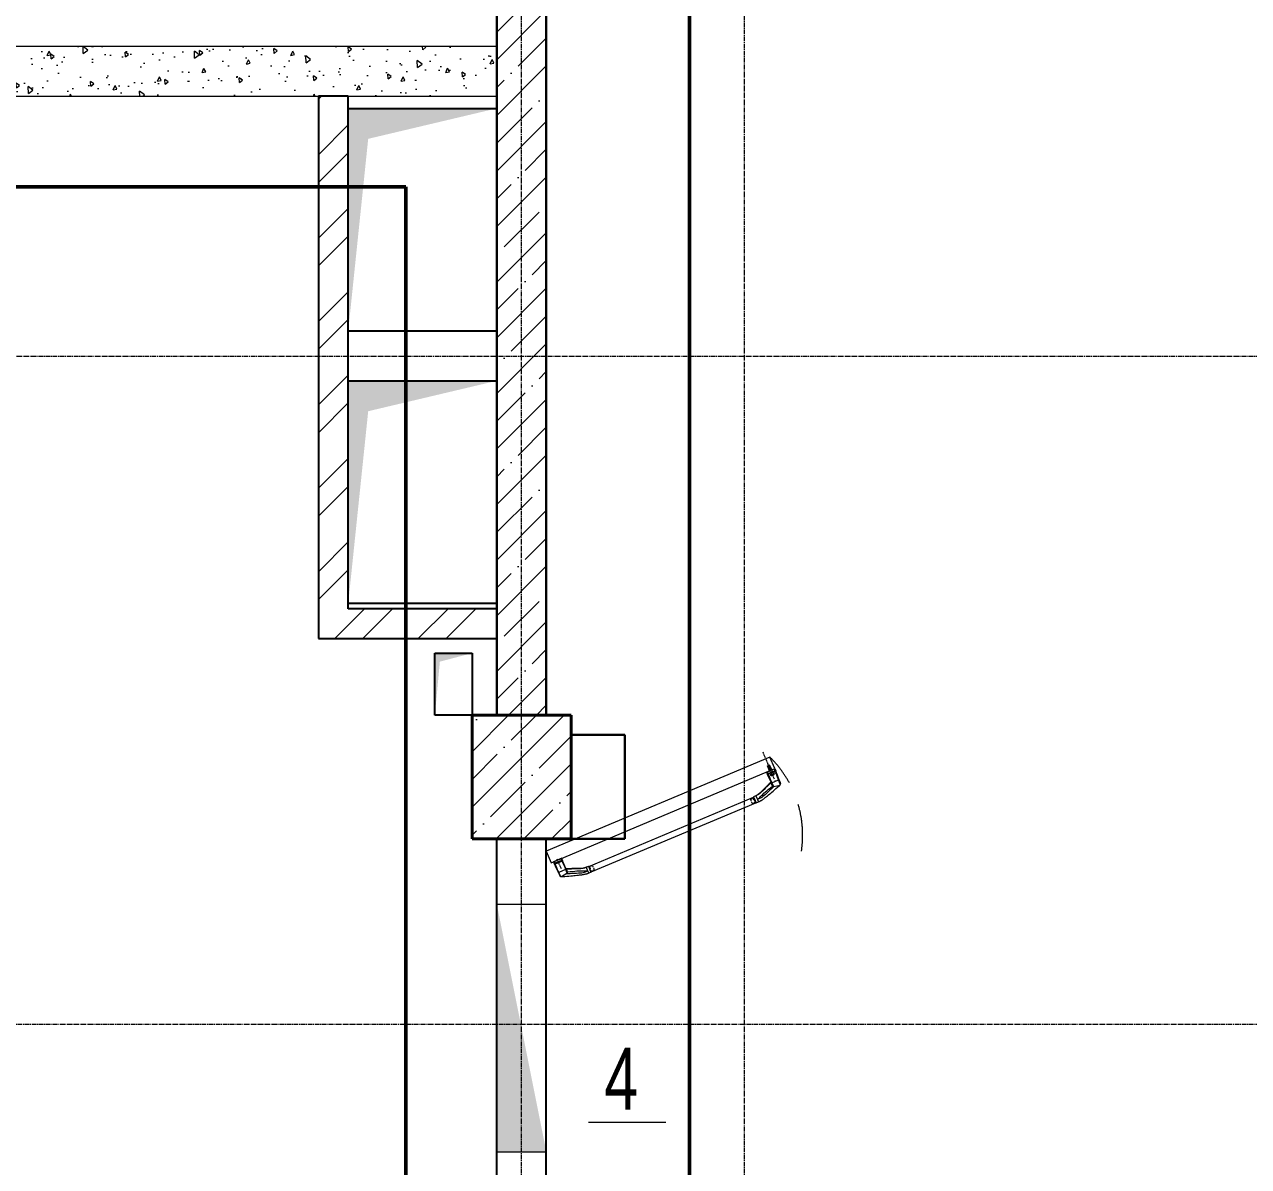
# Model space of a CAD drawing. Header units: millimetres. Extents: x -7155 to 483283, y -227682 to 148426.
# Drawn here: x 25593 to 30536, y 81627 to 86239 of the extents above; entities that cross this region are included whole.
import ezdxf
from ezdxf.enums import TextEntityAlignment as Align

# ---------------------------------------------------------------- set-up
doc = ezdxf.new("R2010")
doc.units = ezdxf.units.MM
for name, pattern in [('CENTER2', [28.575, 19.05, -3.175, 3.175, -3.175]), ('CENTERLINE', [30, 12, -1.5, 3, -1.5, 12]), ('DASHED', [19.05, 12.7, -6.35]), ('HIDDEN', [9.525, 6.35, -3.175]), ('HIDDEN2', [4.7625, 3.175, -1.5875])]:
    doc.linetypes.add(name, pattern=pattern)
for name, color, linetype, lineweight in [('АР_Двери_внутренние_антипаника', 7, 'Continuous', 0), ('АР_Колонны', 70, 'Continuous', 30), ('АР_Отв. марка', 4, 'Continuous', 9), ('АР_Стены ЖБ', 7, 'Continuous', 30), ('АР_Стены кирпич', 32, 'Continuous', 25), ('АР_Стены ПЕНОблок', 52, 'Continuous', 20), ('АР_Штриховка', 8, 'Continuous', 0), ('ОВ_Отверстия', 1, 'Continuous', 5)]:
    doc.layers.add(name, color=color, linetype=linetype, lineweight=lineweight)
for name, color, linetype, lineweight, true_color in [('АР_Оси_РД_100', 7, 'Continuous', 0, 0x525252), ('МАГНИТЫ', 7, 'Continuous', 0, 0xd100d1), ('РД_Витраж_вн', 7, 'Continuous', 25, 0x148aff), ('РД_Оси_100', 7, 'Continuous', 0, 0x525252)]:
    doc.layers.add(name, color=color, linetype=linetype, lineweight=lineweight, true_color=true_color)
doc.styles.add('Arial0', font='arial.ttf')

# ---------------------------------------------------------------- blocks, each defined once
blk = doc.blocks.new('СОШ_2200_АР_ОСИ_М100_28.05.24')
at = {"layer": 'АР_Оси_РД_100', "linetype": 'CENTER2'}
for p, q in [((27600, -6155), (27600, 139938.679)), ((-5954.958, 84900), (119910, 84900)), ((119910, 82200), (-5954.958, 82200))]:
    blk.add_line(p, q, dxfattribs=at)
blk.add_lwpolyline([(28500, -6155), (28500, 139938.679)], dxfattribs=at)
blk = doc.blocks.new('MOK-МаркаПроема инж.')
blk.add_line((-1.328, -1.754), (1.802, -1.754))
at = {"color": 0, "style": 'Arial0', "width": 0.7}
blk.add_attdef('АР-ПРОЕМ:Коробка', text='', height=2.5, dxfattribs=at).set_placement((0, 0), align=Align.MIDDLE)

msp = doc.modelspace()

# ---------------------------------------------------------------- hatches: boundary and pattern name
at = {"layer": 'АР_Штриховка', "linetype": 'Continuous', "lineweight": 5, "true_color": 0x000000}
h = msp.add_hatch(dxfattribs=at)
h.set_pattern_fill('ANSI35', color=18, scale=25, angle=-360, style=0)
h.paths.add_polyline_path([(27700, 87000), (27500, 87000), (27500, 83450), (27700, 83450)], flags=0)
at = {"layer": 'АР_Штриховка', "linetype": 'Continuous', "lineweight": 0, "true_color": 0x000000}
h = msp.add_hatch(dxfattribs=at)
h.set_pattern_fill('AR-CONC', color=18, angle=45, style=0)
h.paths.add_polyline_path([(24400, 86150), (24400, 85950), (26900, 85950), (26900, 86150)], flags=0)
h.paths.add_polyline_path([(26900, 86150), (26900, 85950), (27500, 85950), (27500, 86150)], flags=0)
h = msp.add_hatch(dxfattribs=at)
h.set_pattern_fill('ANSI32', color=18, scale=25, angle=-1.3e-14, style=0)
h.paths.add_polyline_path([(26780, 83758.8), (26900, 83878.8), (26900, 85950), (26780, 85950)], flags=0)
h = msp.add_hatch(dxfattribs=at)
h.set_pattern_fill('ANSI32', color=18, scale=25, angle=360, style=0)
h.paths.add_polyline_path([(27500, 83758.8), (27500, 83878.8), (26900, 83878.8), (26780, 83758.8)], flags=0)
at = {"layer": 'АР_Штриховка', "linetype": 'Continuous', "lineweight": 5, "true_color": 0x000000}
h = msp.add_hatch(dxfattribs=at)
h.set_pattern_fill('ANSI35', color=18, scale=25, style=0)
h.paths.add_polyline_path([(27800, 83450), (27800, 82950), (27400, 82950), (27400, 83450)], flags=0)
at = {"layer": 'ОВ_Отверстия', "linetype": 'Continuous', "lineweight": 5, "true_color": 0x000000}
for points in [[(27500, 82686.5), (27500, 81686.5), (27600, 82186.5)], [(27500, 81686.5), (27700, 81686.5), (27600, 82186.5)]]:
    msp.add_hatch(color=18, dxfattribs=at).paths.add_polyline_path(points, flags=0)

# ---------------------------------------------------------------- linework, layer by layer
at = {"color": 18, "linetype": 'Continuous', "true_color": 0x000000}
for p, q in [((26900, 85000), (26900, 85900)), ((26900, 85900), (27500, 85900)), ((27500, 85900), (27500, 85000)), ((27500, 85000), (26900, 85000)), ((26900, 83900), (26900, 84800)), ((26900, 84800), (27500, 84800)), ((27500, 84800), (27500, 83900)), ((27500, 83900), (26900, 83900)), ((27250, 83450), (27250, 83700)), ((27250, 83700), (27400, 83700)), ((27400, 83700), (27400, 83450)), ((27400, 83450), (27250, 83450))]:
    msp.add_line(p, q, dxfattribs=at)
at = {"color": 1, "lineweight": 50}
for points in [[(29275, 90117.6), (28278, 90117.6), (28278, 71611), (44686.9, 71611), (44686.9, 90117.6)], [(27133, 85583), (16340, 85583), (16340, 86379), (27133, 86379)], [(27133, 85583), (27133, 78414)]]:
    msp.add_lwpolyline(points, dxfattribs=at)
at = {"color": 18, "linetype": 'Continuous', "true_color": 0x000000}
for points in [[(26900, 85000), (26900, 85900), (26980.8, 85777.1), (27500, 85900)], [(26900, 83900), (26900, 84800), (26980.8, 84677.1), (27500, 84800)], [(27250, 83450), (27250, 83700), (27270.2, 83665.9), (27400, 83700)]]:
    msp.add_solid(points, dxfattribs=at)
at = {"layer": 'АР_Двери_внутренние_антипаника', "color": 18, "linetype": 'CENTERLINE', "true_color": 0x000000}
for p, q in [((28604.4, 83230.5), (28575.1, 83300.3)), ((28621.2, 83190.7), (28604.4, 83230.5)), ((27760.7, 82828.8), (27743.9, 82868.5))]:
    msp.add_line(p, q, dxfattribs=at)
at = {"layer": 'АР_Двери_внутренние_антипаника', "color": 18, "true_color": 0x000000}
for p, q in [((28603.3, 83280), (27700, 82900)), ((28622.7, 83233.9), (28603.3, 83280)), ((27719.4, 82853.9), (28622.7, 83233.9)), ((27700, 82900), (27719.4, 82853.9))]:
    msp.add_line(p, q, dxfattribs=at)
at = {"layer": 'АР_Двери_внутренние_антипаника', "color": 18, "linetype": 'Continuous', "true_color": 0x000000}
for p, q in [((28601.8, 83225.1), (28593.2, 83245.6)), ((28602.5, 83225.4), (28596, 83246.8)), ((28598.6, 83247.9), (28609.4, 83228.3)), ((28610.1, 83228.6), (28601.5, 83249.1)), ((28589.1, 83219.8), (28622.8, 83233.9)), ((28592.9, 83211.1), (28589.1, 83219.8)), ((28592.8, 83221.3), (28596.3, 83213.3)), ((28592.9, 83211.1), (28593.1, 83211.5)), ((28593.7, 83209.2), (28592.9, 83211.1)), ((28592.9, 83211.1), (28593.4, 83210.4)), ((28593.1, 83211.5), (28593.7, 83212)), ((28593.4, 83210.4), (28593.9, 83210.1)), ((28593.7, 83212), (28594.3, 83212.3)), ((28594.6, 83207.2), (28593.7, 83209.2)), ((28593.9, 83210.1), (28594.4, 83209.9)), ((28594.3, 83212.3), (28594.9, 83212.6)), ((28594.4, 83209.9), (28594.9, 83209.7)), ((28607.8, 83178.9), (28594.6, 83207.2)), ((28594.9, 83212.6), (28595.6, 83213)), ((28594.9, 83209.7), (28595.5, 83209.7)), ((28595.5, 83209.7), (28596.5, 83210)), ((28595.6, 83213), (28596.3, 83213.3)), ((28596.3, 83213.3), (28622.4, 83224.3)), ((28596.3, 83213.3), (28597.3, 83211)), ((28596.7, 83210.5), (28596.5, 83210.2)), ((28596.5, 83210.2), (28596.5, 83210)), ((28596.5, 83210), (28598, 83206.6)), ((28596.8, 83210.6), (28596.7, 83210.5)), ((28596.9, 83210.8), (28596.8, 83210.6)), ((28597.1, 83210.9), (28596.9, 83210.8)), ((28597.3, 83211), (28597.1, 83210.9)), ((28623.4, 83221.9), (28597.3, 83211)), ((28598, 83206.6), (28599.7, 83202.7)), ((28599.7, 83202.7), (28601.1, 83199.1)), ((28601.1, 83199.1), (28603, 83194.8)), ((28603, 83194.8), (28604.5, 83191.1)), ((28605.7, 83209.4), (28603.4, 83209.4)), ((28603.4, 83209.4), (28603.4, 83209.1)), ((28605.8, 83209.2), (28603.4, 83209.1)), ((28603.4, 83209.1), (28606.1, 83206.9)), ((28604.5, 83191.1), (28605.8, 83188.1)), ((28608.2, 83209.8), (28605.7, 83209.4)), ((28608.3, 83209.6), (28605.8, 83209.2)), ((28605.8, 83208.4), (28607.7, 83208.7)), ((28607.1, 83207.3), (28605.8, 83208.4)), ((28605.8, 83188.1), (28606.9, 83185.5)), ((28607, 83207.5), (28606, 83208.4)), ((28606.1, 83206.9), (28607.1, 83207.3)), ((28607.6, 83207.4), (28606.2, 83206.8)), ((28606.2, 83206.8), (28606.3, 83206.6)), ((28607.7, 83207.2), (28606.3, 83206.6)), ((28606.3, 83206.6), (28606.9, 83205)), ((28606.9, 83205), (28608.4, 83205.6)), ((28607, 83207.5), (28607.1, 83207.3)), ((28607.7, 83206.8), (28607.1, 83206.5)), ((28607.1, 83206.5), (28607.5, 83205.6)), ((28607.4, 83205.8), (28608, 83206.1)), ((28607.5, 83205.6), (28608.1, 83205.9)), ((28607.6, 83207.4), (28607.7, 83207.2)), ((28607.7, 83207.4), (28607.6, 83207.4)), ((28607.7, 83208.7), (28609.6, 83209.1)), ((28607.9, 83207.5), (28607.7, 83207.4)), ((28607.8, 83207.2), (28607.7, 83207.2)), ((28607.8, 83206.8), (28607.7, 83206.8)), ((28608, 83207.3), (28607.8, 83207.2)), ((28607.9, 83206.8), (28607.8, 83206.8)), ((28608.1, 83207.5), (28607.9, 83207.5)), ((28608, 83206.9), (28607.9, 83206.9)), ((28607.9, 83206.9), (28607.9, 83206.8)), ((28608.2, 83207.3), (28608, 83207.3)), ((28608.1, 83206.8), (28608, 83206.9)), ((28608, 83206.1), (28608.1, 83205.9)), ((28608, 83206.1), (28608.1, 83206.1)), ((28608.2, 83207.5), (28608.1, 83207.5)), ((28608.2, 83206.8), (28608.1, 83206.8)), ((28608.1, 83206.8), (28608.1, 83206.8)), ((28608.1, 83206.1), (28608.2, 83206.1)), ((28608.1, 83205.9), (28608.2, 83205.9)), ((28610.7, 83210.5), (28608.2, 83209.8)), ((28608.3, 83207.5), (28608.2, 83207.5)), ((28608.3, 83207.3), (28608.2, 83207.3)), ((28608.2, 83206.7), (28608.2, 83206.8)), ((28608.4, 83206.2), (28608.2, 83206.7)), ((28608.2, 83206.1), (28608.2, 83206.2)), ((28608.2, 83206.2), (28608.3, 83206.2)), ((28608.2, 83205.9), (28608.3, 83206)), ((28608.2, 83205.9), (28608.2, 83205.9)), ((28610.8, 83210.3), (28608.3, 83209.6)), ((28608.5, 83207.5), (28608.3, 83207.5)), ((28608.4, 83207.3), (28608.3, 83207.3)), ((28608.3, 83206.4), (28608.4, 83206.2)), ((28608.3, 83206.3), (28608.3, 83206.4)), ((28608.3, 83206.4), (28608.3, 83206.4)), ((28608.3, 83206.4), (28608.3, 83206.4)), ((28608.3, 83206.2), (28608.3, 83206.3)), ((28608.3, 83206.3), (28608.3, 83206.3)), ((28608.3, 83206), (28608.4, 83206.1)), ((28608.3, 83206), (28608.3, 83206)), ((28608.6, 83207.2), (28608.4, 83207.3)), ((28608.4, 83206.1), (28608.4, 83206.2)), ((28608.4, 83206.2), (28608.4, 83206.2)), ((28608.4, 83206.1), (28608.4, 83206.1)), ((28608.4, 83206.1), (28608.4, 83206.1)), ((28608.4, 83205.6), (28608.5, 83205.6)), ((28608.6, 83207.4), (28608.5, 83207.5)), ((28608.5, 83205.6), (28608.7, 83205.7)), ((28608.6, 83207.3), (28608.6, 83207.4)), ((28608.7, 83207.2), (28608.6, 83207.3)), ((28608.7, 83207.2), (28608.6, 83207.2)), ((28608.7, 83207.2), (28608.8, 83207)), ((28608.7, 83207.1), (28608.7, 83207.2)), ((28608.8, 83207), (28608.7, 83207.1)), ((28608.7, 83205.7), (28608.8, 83205.9)), ((28609, 83206.4), (28608.8, 83207)), ((28608.8, 83205.9), (28608.9, 83206)), ((28608.9, 83206), (28609, 83206.1)), ((28609.1, 83206.3), (28609, 83206.4)), ((28609, 83206.2), (28609.1, 83206.3)), ((28609, 83206.1), (28609, 83206.2)), ((28609.2, 83207.7), (28609.1, 83207.6)), ((28609.1, 83207.6), (28609.2, 83207.4)), ((28609.3, 83207.9), (28609.2, 83207.8)), ((28609.2, 83207.8), (28609.2, 83207.7)), ((28609.3, 83207.6), (28609.2, 83207.5)), ((28609.2, 83207.5), (28609.2, 83207.3)), ((28609.2, 83207.4), (28609.3, 83207.2)), ((28609.2, 83207.3), (28609.3, 83207.2)), ((28609.4, 83208), (28609.3, 83207.9)), ((28609.4, 83207.7), (28609.3, 83207.6)), ((28609.3, 83207.2), (28609.5, 83206.6)), ((28609.5, 83208.1), (28609.4, 83208)), ((28609.5, 83207.8), (28609.4, 83207.7)), ((28609.7, 83208.2), (28609.5, 83208.1)), ((28609.6, 83207.9), (28609.5, 83207.8)), ((28609.5, 83206.6), (28609.6, 83206.6)), ((28609.6, 83209.1), (28611.6, 83209.8)), ((28609.8, 83208), (28609.6, 83207.9)), ((28609.6, 83206.6), (28609.6, 83206.5)), ((28609.6, 83206.5), (28609.7, 83206.4)), ((28609.8, 83208.3), (28609.7, 83208.2)), ((28609.7, 83206.4), (28609.8, 83206.4)), ((28610.4, 83208.6), (28609.8, 83208.3)), ((28609.8, 83208.3), (28609.9, 83208.1)), ((28609.9, 83208.1), (28609.8, 83208)), ((28609.8, 83206.4), (28610, 83206.4)), ((28610.5, 83208.3), (28609.9, 83208.1)), ((28610.1, 83207.8), (28610, 83207.7)), ((28610, 83207.7), (28610, 83207.7)), ((28610, 83207.7), (28610, 83207.6)), ((28610, 83207.6), (28610, 83207.6)), ((28610, 83207.6), (28610, 83207.5)), ((28610, 83207.5), (28610.2, 83207)), ((28610, 83207.5), (28610, 83207.5)), ((28610, 83206.4), (28610.1, 83206.4)), ((28610.2, 83207.8), (28610.1, 83207.8)), ((28610.1, 83207.8), (28610.1, 83207.8)), ((28610.1, 83207.2), (28610.1, 83207.1)), ((28610.1, 83207.1), (28610.2, 83207.1)), ((28610.1, 83206.4), (28610.3, 83206.4)), ((28610.2, 83207.9), (28610.2, 83207.8)), ((28610.4, 83207.9), (28610.2, 83207.9)), ((28610.2, 83207.1), (28610.2, 83207.1)), ((28610.2, 83207.1), (28610.3, 83207.1)), ((28610.2, 83207), (28610.2, 83206.9)), ((28610.2, 83206.9), (28610.3, 83206.9)), ((28610.3, 83207.1), (28610.3, 83207.1)), ((28610.3, 83207.1), (28610.4, 83207.1)), ((28610.3, 83206.9), (28610.3, 83206.9)), ((28610.3, 83206.9), (28610.4, 83206.9)), ((28610.3, 83206.4), (28610.4, 83206.5)), ((28610.4, 83208.6), (28610.5, 83208.3)), ((28610.5, 83208.6), (28610.4, 83208.6)), ((28610.5, 83208), (28610.4, 83207.9)), ((28610.4, 83207.1), (28610.5, 83207.1)), ((28610.4, 83206.9), (28610.4, 83206.9)), ((28610.4, 83206.9), (28610.5, 83206.9)), ((28610.4, 83206.5), (28610.6, 83206.5)), ((28610.7, 83208.7), (28610.5, 83208.6)), ((28610.6, 83208.4), (28610.5, 83208.3)), ((28610.6, 83208), (28610.5, 83208)), ((28610.5, 83207.1), (28610.6, 83207.1)), ((28610.5, 83206.9), (28610.6, 83206.9)), ((28610.8, 83208.4), (28610.6, 83208.4)), ((28610.7, 83208), (28610.6, 83208)), ((28610.6, 83208), (28610.6, 83208)), ((28610.6, 83207.1), (28610.7, 83207.2)), ((28610.6, 83207.1), (28610.6, 83206.9)), ((28610.6, 83206.9), (28610.8, 83207)), ((28610.6, 83206.9), (28610.6, 83206.9)), ((28610.6, 83206.5), (28611.1, 83206.7)), ((28611.8, 83213), (28610.7, 83210.5)), ((28610.7, 83210.5), (28610.8, 83210.3)), ((28610.8, 83208.7), (28610.7, 83208.7)), ((28610.8, 83208), (28610.7, 83208)), ((28610.7, 83207.2), (28610.8, 83207)), ((28610.7, 83207.2), (28610.8, 83207.2)), ((28611.9, 83212.8), (28610.8, 83210.3)), ((28611, 83208.7), (28610.8, 83208.7)), ((28610.9, 83208.5), (28610.8, 83208.4)), ((28610.8, 83207.9), (28610.8, 83208)), ((28610.9, 83207.9), (28610.8, 83207.9)), ((28610.8, 83207.2), (28610.9, 83207.3)), ((28610.8, 83207), (28610.9, 83207)), ((28611.1, 83208.5), (28610.9, 83208.5)), ((28610.9, 83207.9), (28610.9, 83207.9)), ((28611.1, 83207.4), (28610.9, 83207.9)), ((28610.9, 83207.3), (28610.9, 83207.4)), ((28610.9, 83207.4), (28611, 83207.4)), ((28610.9, 83207.3), (28610.9, 83207.3)), ((28610.9, 83207), (28610.9, 83207.1)), ((28610.9, 83207.1), (28611, 83207.1)), ((28610.9, 83176.9), (28638.2, 83188.4)), ((28611.1, 83208.7), (28611, 83208.7)), ((28611, 83207.6), (28611.1, 83207.4)), ((28611, 83207.5), (28611, 83207.6)), ((28611, 83207.4), (28611, 83207.5)), ((28611, 83207.5), (28611, 83207.5)), ((28611, 83207.4), (28611, 83207.4)), ((28611, 83207.1), (28611.1, 83207.2)), ((28611, 83207.1), (28611, 83207.1)), ((28611, 83176.9), (28638.1, 83188.3)), ((28611.3, 83208.6), (28611.1, 83208.7)), ((28611.2, 83208.4), (28611.1, 83208.5)), ((28611.1, 83207.3), (28611.1, 83207.4)), ((28611.1, 83207.2), (28611.1, 83207.3)), ((28611.1, 83207.3), (28611.1, 83207.3)), ((28611.1, 83207.2), (28611.1, 83207.2)), ((28611.1, 83206.7), (28611.3, 83206.8)), ((28611.3, 83208.4), (28611.2, 83208.4)), ((28611.4, 83208.6), (28611.3, 83208.6)), ((28611.4, 83208.4), (28611.3, 83208.4)), ((28611.3, 83206.8), (28611.5, 83206.9)), ((28611.4, 83208.5), (28611.4, 83208.6)), ((28611.5, 83208.4), (28611.4, 83208.5)), ((28611.5, 83208.3), (28611.4, 83208.4)), ((28611.5, 83208.4), (28611.6, 83208.2)), ((28611.6, 83208.2), (28611.5, 83208.3)), ((28611.5, 83206.9), (28611.6, 83207)), ((28611.6, 83209.8), (28612.3, 83211.7)), ((28611.8, 83207.6), (28611.6, 83208.2)), ((28611.6, 83207), (28611.7, 83207.1)), ((28613.2, 83209.7), (28611.7, 83209.1)), ((28611.7, 83209.1), (28611.8, 83208.9)), ((28611.7, 83207.1), (28611.8, 83207.3)), ((28611.8, 83213), (28611.9, 83212.8)), ((28614.3, 83212), (28611.8, 83213)), ((28613.2, 83209.5), (28611.8, 83208.9)), ((28611.8, 83208.9), (28612.5, 83207.3)), ((28611.8, 83207.5), (28611.8, 83207.6)), ((28611.8, 83207.4), (28611.8, 83207.5)), ((28611.8, 83207.3), (28611.8, 83207.4)), ((28614.4, 83211.8), (28611.9, 83212.8)), ((28612.3, 83211.7), (28614.2, 83210.9)), ((28612.5, 83207.3), (28613.1, 83207.6)), ((28613.1, 83209.1), (28612.6, 83208.9)), ((28612.6, 83208.7), (28613.2, 83208.9)), ((28612.6, 83208.9), (28612.7, 83208.5)), ((28612.7, 83208.5), (28613.3, 83208.7)), ((28612.8, 83208.2), (28613.3, 83208.4)), ((28613.1, 83207.6), (28612.8, 83208.2)), ((28613.2, 83209.1), (28613.1, 83209.1)), ((28613.3, 83209.8), (28613.2, 83209.7)), ((28613.2, 83209.7), (28613.2, 83209.5)), ((28613.4, 83209.6), (28613.2, 83209.5)), ((28613.3, 83209.2), (28613.2, 83209.2)), ((28613.2, 83209.2), (28613.2, 83209.1)), ((28613.2, 83208.9), (28613.3, 83209)), ((28613.2, 83208.9), (28613.3, 83208.7)), ((28613.5, 83209.8), (28613.3, 83209.8)), ((28613.4, 83209.2), (28613.3, 83209.2)), ((28613.3, 83209.2), (28613.3, 83209.2)), ((28613.3, 83209), (28613.3, 83209)), ((28613.3, 83209), (28613.4, 83209)), ((28613.3, 83208.7), (28613.4, 83208.8)), ((28613.3, 83208.4), (28614, 83207.9)), ((28613.6, 83209.6), (28613.4, 83209.6)), ((28613.4, 83209.1), (28613.4, 83209.2)), ((28613.4, 83209), (28613.4, 83209.1)), ((28613.4, 83209.1), (28613.4, 83209.1)), ((28613.4, 83209.1), (28613.4, 83209.1)), ((28613.5, 83209.1), (28613.4, 83209.1)), ((28613.4, 83208.8), (28613.4, 83208.8)), ((28613.4, 83208.8), (28613.5, 83208.8)), ((28613.6, 83209.8), (28613.5, 83209.8)), ((28613.5, 83209.1), (28613.5, 83209)), ((28613.5, 83209), (28613.5, 83209.1)), ((28613.5, 83209.1), (28613.5, 83209.1)), ((28613.5, 83209.1), (28613.5, 83209.1)), ((28613.5, 83208.9), (28613.5, 83209)), ((28613.5, 83209), (28613.5, 83209)), ((28613.5, 83208.8), (28613.5, 83208.9)), ((28613.5, 83208.9), (28613.5, 83208.9)), ((28613.5, 83208.9), (28613.5, 83208.9)), ((28613.8, 83209.8), (28613.6, 83209.8)), ((28613.7, 83209.6), (28613.6, 83209.6)), ((28613.8, 83209.6), (28613.7, 83209.6)), ((28613.9, 83209.8), (28613.8, 83209.8)), ((28614, 83209.6), (28613.8, 83209.6)), ((28614, 83209.8), (28613.9, 83209.8)), ((28614.1, 83209.7), (28614, 83209.8)), ((28614.1, 83209.6), (28614, 83209.6)), ((28614, 83208.7), (28614.1, 83208.8)), ((28614.8, 83208.3), (28614, 83208.7)), ((28614, 83207.9), (28614.8, 83208.3)), ((28614.2, 83209.6), (28614.1, 83209.7)), ((28614.1, 83209.7), (28614.1, 83209.7)), ((28614.2, 83209.5), (28614.1, 83209.6)), ((28614.1, 83208.8), (28614.2, 83208.9)), ((28614.7, 83208.5), (28614.1, 83208.8)), ((28614.2, 83210.9), (28616, 83211.8)), ((28614.2, 83209.4), (28614.2, 83209.5)), ((28614.3, 83209.4), (28614.2, 83209.4)), ((28614.2, 83209.1), (28614.3, 83209.2)), ((28614.2, 83208.9), (28614.2, 83209.1)), ((28616.6, 83213.3), (28614.3, 83212)), ((28614.3, 83212), (28614.4, 83211.8)), ((28614.3, 83209.3), (28614.3, 83209.4)), ((28614.3, 83209.2), (28614.3, 83209.3)), ((28616.6, 83213.1), (28614.4, 83211.8)), ((28615.7, 83210.8), (28614.5, 83210.3)), ((28614.5, 83210.3), (28614.6, 83210.1)), ((28615.8, 83210.6), (28614.6, 83210.1)), ((28614.6, 83210.1), (28615.3, 83208.5)), ((28614.7, 83208.5), (28614.8, 83208.3)), ((28615.3, 83208.5), (28616, 83208.8)), ((28615.5, 83209.9), (28615.7, 83210)), ((28616, 83208.8), (28615.5, 83209.9)), ((28615.7, 83210.8), (28615.8, 83210.6)), ((28616.4, 83210), (28615.7, 83210.8)), ((28615.7, 83210), (28616.6, 83209.1)), ((28616.5, 83209.8), (28615.8, 83210.6)), ((28616, 83211.8), (28617.7, 83212.9)), ((28616.7, 83210.1), (28616.4, 83210)), ((28616.4, 83210), (28616.5, 83209.8)), ((28616.8, 83209.9), (28616.5, 83209.8)), ((28618.6, 83214.8), (28616.6, 83213.3)), ((28618.7, 83214.6), (28616.6, 83213.1)), ((28616.6, 83209.1), (28617.2, 83209.3)), ((28617.8, 83211.7), (28616.7, 83211.2)), ((28617.9, 83211.5), (28616.7, 83211)), ((28616.7, 83211.2), (28616.7, 83211)), ((28616.7, 83211.2), (28616.7, 83210.1)), ((28616.7, 83211), (28616.8, 83209.9)), ((28616.7, 83210.1), (28616.8, 83209.9)), ((28617.2, 83210.6), (28617.5, 83210.7)), ((28617.2, 83209.3), (28617.2, 83210.6)), ((28617.5, 83210.7), (28617.9, 83209.6)), ((28617.7, 83212.9), (28619.2, 83214)), ((28617.8, 83211.7), (28617.9, 83211.5)), ((28618.6, 83209.9), (28617.9, 83211.5)), ((28617.9, 83209.6), (28618.6, 83209.9)), ((28620.3, 83216.5), (28618.6, 83214.8)), ((28620.4, 83216.3), (28618.7, 83214.6)), ((28620.3, 83212.7), (28618.9, 83212.1)), ((28618.9, 83212.1), (28619, 83211.9)), ((28618.9, 83212.1), (28618.9, 83210.2)), ((28618.9, 83210.2), (28619, 83210)), ((28619.1, 83213.9), (28619, 83212.6)), ((28619, 83212.6), (28619.1, 83212.4)), ((28620.4, 83212.5), (28619, 83211.9)), ((28619, 83211.9), (28619, 83210)), ((28619, 83210), (28619.7, 83210.3)), ((28622.4, 83224.3), (28619.1, 83232.4)), ((28619.2, 83214), (28619.1, 83212.4)), ((28619.1, 83212.4), (28620.2, 83212.8)), ((28620.1, 83211.9), (28619.6, 83211.7)), ((28619.6, 83211.7), (28619.7, 83211)), ((28619.7, 83211.2), (28620.4, 83211.5)), ((28619.7, 83211), (28620.5, 83211.3)), ((28619.7, 83210.7), (28620.7, 83211.1)), ((28619.7, 83210.3), (28619.7, 83210.7)), ((28620.5, 83211.3), (28620.1, 83211.9)), ((28620.2, 83212.8), (28620.4, 83216.3)), ((28620.3, 83216.5), (28620.4, 83216.3)), ((28620.3, 83212.7), (28620.4, 83212.5)), ((28621.6, 83211.4), (28620.3, 83212.7)), ((28621.7, 83211.2), (28620.4, 83212.5)), ((28620.7, 83211.1), (28620.9, 83210.9)), ((28620.9, 83210.9), (28621.7, 83211.2)), ((28621.6, 83211.4), (28621.7, 83211.2)), ((28622.4, 83224.3), (28623.1, 83224.5)), ((28622.4, 83224.3), (28623.4, 83221.9)), ((28622.8, 83233.9), (28626.3, 83225.2)), ((28623.1, 83224.5), (28623.8, 83224.8)), ((28623.6, 83222), (28623.4, 83221.9)), ((28623.8, 83222.1), (28623.6, 83222)), ((28623.8, 83224.8), (28624.5, 83225)), ((28624.1, 83222.1), (28623.8, 83222.1)), ((28624.4, 83222), (28624.1, 83222.1)), ((28624.6, 83221.8), (28624.4, 83222)), ((28624.5, 83225), (28625.1, 83225.2)), ((28624.6, 83221.8), (28625.5, 83222.4)), ((28625.9, 83218.5), (28624.6, 83221.8)), ((28625.1, 83225.2), (28626, 83225.3)), ((28625.5, 83222.4), (28625.9, 83222.8)), ((28625.9, 83222.8), (28626.2, 83223.2)), ((28627.6, 83214.6), (28625.9, 83218.5)), ((28626, 83225.3), (28626.3, 83225.2)), ((28626.2, 83223.2), (28626.4, 83223.8)), ((28626.5, 83224.3), (28626.3, 83225.2)), ((28626.4, 83223.8), (28626.5, 83224.3)), ((28629, 83211.1), (28627.6, 83214.6)), ((28630.9, 83206.8), (28629, 83211.1)), ((28632.4, 83203.2), (28630.9, 83206.8)), ((28634, 83199.4), (28632.4, 83203.2)), ((28635.4, 83195.9), (28634, 83199.4)), ((28636.8, 83192.2), (28635.4, 83195.9)), ((28638.2, 83188.4), (28636.8, 83192.2)), ((28644.2, 83170.6), (28638.1, 83188.3)), ((28638.9, 83188.8), (28638.2, 83188.4)), ((28639.3, 83189.4), (28638.9, 83188.8)), ((28639.5, 83190), (28639.3, 83189.4)), ((28639.4, 83190.7), (28639.5, 83190)), ((28639.5, 83190), (28642.4, 83181.6)), ((28640.1, 83188.2), (28640, 83188.6)), ((28569.1, 83140), (28564.6, 83135.9)), ((28567.9, 83140.7), (28565, 83138)), ((28571.1, 83144), (28567.9, 83140.7)), ((28574, 83144.6), (28569.1, 83140)), ((28573.9, 83146.7), (28571.1, 83144)), ((28577, 83149.9), (28573.9, 83146.7)), ((28579.4, 83149.9), (28574, 83144.6)), ((28580.6, 83153.4), (28577, 83149.9)), ((28579, 83134.5), (28584.5, 83139.5)), ((28585.3, 83155.7), (28579.4, 83149.9)), ((28584.6, 83157.4), (28580.6, 83153.4)), ((28584.5, 83139.5), (28590.7, 83144.8)), ((28589.1, 83161.8), (28584.6, 83157.4)), ((28591.9, 83161.9), (28585.3, 83155.7)), ((28594.3, 83166.7), (28589.1, 83161.8)), ((28595.9, 83140.3), (28590, 83134.9)), ((28590.7, 83144.8), (28597.5, 83150.4)), ((28599.2, 83168.6), (28591.9, 83161.9)), ((28600.4, 83172.2), (28594.3, 83166.7)), ((28602.2, 83146.3), (28595.9, 83140.3)), ((28597.5, 83150.4), (28605.1, 83156.6)), ((28607.3, 83175.8), (28599.2, 83168.6)), ((28607.3, 83178.2), (28600.4, 83172.2)), ((28609.3, 83152.8), (28602.2, 83146.3)), ((28605.1, 83156.6), (28613.4, 83163.5)), ((28606, 83135.2), (28610.5, 83139)), ((28606.9, 83185.5), (28608.2, 83182.6)), ((28607.1, 83177.9), (28607, 83177.5)), ((28607, 83177.5), (28607, 83176.9)), ((28607, 83176.9), (28607.3, 83175.8)), ((28607.3, 83178.2), (28607.1, 83177.9)), ((28607.8, 83178.9), (28607.3, 83178.2)), ((28607.5, 83175.9), (28607.3, 83175.8)), ((28607.5, 83175.4), (28607.3, 83175.8)), ((28607.8, 83176.8), (28607.5, 83175.9)), ((28610.8, 83168.6), (28607.5, 83175.4)), ((28608.4, 83177.6), (28607.8, 83178.9)), ((28607.9, 83177.3), (28607.8, 83176.8)), ((28607.9, 83178.7), (28608.8, 83176.9)), ((28607.9, 83178.6), (28608, 83177.9)), ((28608, 83177.8), (28607.9, 83177.6)), ((28607.9, 83177.6), (28607.9, 83177.3)), ((28608, 83177.9), (28608, 83177.8)), ((28608.2, 83182.6), (28609.5, 83179.8)), ((28608.8, 83177.1), (28608.4, 83177.6)), ((28609.4, 83176.8), (28608.8, 83177.1)), ((28608.8, 83176.9), (28609.4, 83175.5)), ((28608.8, 83176.9), (28608.9, 83176.9)), ((28617.3, 83159.8), (28609.3, 83152.8)), ((28610.1, 83176.7), (28609.4, 83176.8)), ((28609.4, 83175.5), (28609.9, 83174.6)), ((28609.5, 83179.8), (28610.9, 83176.9)), ((28609.9, 83174.6), (28610.1, 83174.1)), ((28610.9, 83176.9), (28610.1, 83176.7)), ((28610.1, 83174.1), (28610.1, 83174.1)), ((28610.1, 83174.1), (28610.3, 83174.1)), ((28610.3, 83174.1), (28610.4, 83174)), ((28610.4, 83174), (28610.6, 83173.5)), ((28610.5, 83139), (28615.5, 83143.2)), ((28610.6, 83173.5), (28610.6, 83173.5)), ((28610.7, 83176.8), (28611, 83176.9)), ((28610.7, 83176.8), (28610.7, 83176.8)), ((28613.4, 83163.6), (28610.8, 83168.6)), ((28611, 83176.9), (28612.5, 83173.9)), ((28612.5, 83173.9), (28613.8, 83171.4)), ((28613.4, 83163.5), (28613.4, 83163.6)), ((28613.4, 83163.5), (28613.6, 83163.6)), ((28614.1, 83162.3), (28613.4, 83163.5)), ((28613.6, 83163.6), (28613.8, 83163.7)), ((28613.8, 83171.4), (28615.1, 83168.8)), ((28613.8, 83163.7), (28614.2, 83163.8)), ((28615.1, 83161.1), (28614.1, 83162.3)), ((28614.2, 83163.8), (28614.7, 83164)), ((28614.7, 83164), (28614.8, 83164.1)), ((28614.8, 83164.1), (28614.9, 83164.2)), ((28615.4, 83163.3), (28614.8, 83164.1)), ((28614.9, 83164.2), (28615, 83164.3)), ((28615, 83164.3), (28615.1, 83164.3)), ((28615.1, 83168.8), (28616.3, 83166.2)), ((28615.1, 83164.3), (28615.2, 83164.3)), ((28616.3, 83160.2), (28615.1, 83161.1)), ((28615.6, 83163.9), (28615.2, 83164.3)), ((28615.2, 83164.3), (28615.2, 83164.3)), ((28616.4, 83162.6), (28615.4, 83163.3)), ((28615.5, 83143.2), (28621.1, 83147.9)), ((28616.2, 83163.5), (28615.6, 83163.9)), ((28617, 83163.5), (28616.2, 83163.5)), ((28616.3, 83166.2), (28617.6, 83163.7)), ((28617.3, 83159.8), (28616.3, 83160.2)), ((28617.5, 83162.3), (28616.4, 83162.6)), ((28617.6, 83163.7), (28617, 83163.5)), ((28617.9, 83160.4), (28617.3, 83159.8)), ((28618.5, 83162.3), (28617.5, 83162.3)), ((28617.6, 83163.7), (28617.7, 83163.5)), ((28617.7, 83163.5), (28617.8, 83163.4)), ((28617.8, 83163.4), (28617.9, 83163.4)), ((28617.9, 83163.4), (28617.9, 83163.4)), ((28617.9, 83163.4), (28617.9, 83163.4)), ((28617.9, 83163.4), (28617.9, 83163.4)), ((28617.9, 83163.4), (28617.9, 83163.4)), ((28617.9, 83163.4), (28617.9, 83163.4)), ((28617.9, 83163.4), (28617.9, 83163.4)), ((28617.9, 83163.4), (28617.9, 83163.4)), ((28617.9, 83163.4), (28617.9, 83163.4)), ((28617.9, 83163.4), (28617.9, 83163.4)), ((28617.9, 83163.4), (28617.9, 83163.4)), ((28617.9, 83163.4), (28617.9, 83163.4)), ((28617.9, 83163.4), (28617.9, 83163.4)), ((28617.9, 83163.4), (28617.9, 83163.4)), ((28617.9, 83163.4), (28618.3, 83163.1)), ((28618.2, 83161.1), (28617.9, 83160.4)), ((28618.5, 83162.3), (28618.2, 83161.1)), ((28618.3, 83163.1), (28618.6, 83162.7)), ((28618.5, 83162.3), (28643, 83167.5)), ((28618.6, 83162.5), (28618.5, 83162.3)), ((28618.6, 83162.7), (28618.6, 83162.5)), ((28621.1, 83147.9), (28627.2, 83153.2)), ((28627.2, 83153.2), (28634.1, 83159)), ((28634.1, 83159), (28641.7, 83165.5)), ((28641.7, 83165.5), (28643.2, 83166.8)), ((28642.4, 83181.6), (28645.4, 83172.8)), ((28643, 83167.5), (28643.9, 83169)), ((28643, 83167.5), (28643.8, 83167.7)), ((28643.2, 83166.8), (28644.4, 83168.3)), ((28643.8, 83167.7), (28644.4, 83168.2)), ((28643.9, 83169), (28644.2, 83169.9)), ((28644.2, 83170.6), (28644.8, 83170.9)), ((28644.2, 83169.9), (28644.2, 83170.6)), ((28644.4, 83168.3), (28645.5, 83170.5)), ((28644.4, 83168.2), (28644.4, 83168.3)), ((28644.8, 83170.9), (28645.3, 83171.5)), ((28645.3, 83171.5), (28645.5, 83172.2)), ((28645.4, 83172.5), (28645.4, 83172.8)), ((28645.5, 83172.2), (28645.4, 83172.5)), ((28645.5, 83170.5), (28645.5, 83172.2)), ((27871.4, 82839), (28536.4, 83118.7)), ((27880.9, 82816.4), (28545.9, 83096.2)), ((28541.9, 83105.6), (28536.4, 83118.7)), ((28546.2, 83123.9), (28537, 83120.1)), ((28537, 83120), (28543.1, 83105.5)), ((28545.9, 83096.2), (28541.9, 83105.6)), ((28543.1, 83105.5), (28547.2, 83095.7)), ((28546.2, 83123.9), (28548.4, 83125)), ((28546.2, 83123.9), (28546.2, 83123.8)), ((28546.2, 83123.8), (28552.3, 83109.4)), ((28547.2, 83095.7), (28556.4, 83099.5)), ((28547.2, 83095.7), (28556.4, 83099.5)), ((28550.5, 83126.2), (28548.4, 83125)), ((28551.7, 83127), (28550.5, 83126.2)), ((28554, 83128.2), (28551.4, 83126.7)), ((28555.3, 83129.5), (28551.6, 83126.9)), ((28552.3, 83109.4), (28555, 83110.8)), ((28555.2, 83110.6), (28552.3, 83109.4)), ((28552.3, 83109.4), (28556.4, 83099.5)), ((28556.6, 83129.8), (28554, 83128.2)), ((28555, 83110.8), (28557.4, 83112.8)), ((28558.2, 83111.9), (28555.2, 83110.6)), ((28558.8, 83132.4), (28555.3, 83129.5)), ((28556.4, 83099.5), (28560.8, 83101.5)), ((28560.4, 83132.5), (28556.6, 83129.8)), ((28557.4, 83112.8), (28559.7, 83115.2)), ((28561.5, 83113.3), (28558.2, 83111.9)), ((28562.1, 83135.3), (28558.8, 83132.4)), ((28559.7, 83115.2), (28562.1, 83117.9)), ((28564.6, 83135.9), (28560.4, 83132.5)), ((28560.8, 83101.5), (28562.5, 83102.4)), ((28564.9, 83115.1), (28561.5, 83113.3)), ((28565, 83138), (28562.1, 83135.3)), ((28562.1, 83117.9), (28565.6, 83121.6)), ((28562.5, 83102.4), (28563.5, 83102.9)), ((28563.5, 83102.9), (28564.5, 83103.5)), ((28564.5, 83103.5), (28565.6, 83104.1)), ((28569.7, 83117.9), (28564.9, 83115.1)), ((28565.6, 83121.6), (28569.6, 83125.5)), ((28565.6, 83104.1), (28566.7, 83104.7)), ((28566.7, 83104.7), (28567.9, 83105.5)), ((28567.9, 83105.5), (28571, 83107.5)), ((28569.6, 83125.5), (28574, 83129.8)), ((28574.5, 83121.4), (28569.7, 83117.9)), ((28571, 83107.5), (28573.7, 83109.3)), ((28573.7, 83109.3), (28576.1, 83111)), ((28574, 83129.8), (28579, 83134.5)), ((28579.4, 83125.4), (28574.5, 83121.4)), ((28576.1, 83111), (28578, 83112.4)), ((28578, 83112.4), (28579.5, 83113.5)), ((28584.6, 83129.9), (28579.4, 83125.4)), ((28579.5, 83113.5), (28581.3, 83114.9)), ((28581.3, 83114.9), (28583.6, 83116.7)), ((28583.6, 83116.7), (28586.1, 83118.7)), ((28590, 83134.9), (28584.6, 83129.9)), ((28586.1, 83118.7), (28589.2, 83121.2)), ((28589.2, 83121.2), (28592.8, 83124.1)), ((28592.8, 83124.1), (28597.1, 83127.7)), ((28597.1, 83127.7), (28602, 83131.8)), ((28602, 83131.8), (28606, 83135.2)), ((27762.3, 82872), (27728.7, 82857.8)), ((27728.7, 82857.8), (27732.4, 82849.2)), ((27735.8, 82851.4), (27732.3, 82859.4)), ((27732.6, 82849.5), (27732.4, 82849.2)), ((27733, 82848.4), (27732.4, 82849.2)), ((27733.2, 82850), (27732.6, 82849.5)), ((27733.4, 82848.1), (27733, 82848.4)), ((27733.8, 82850.3), (27733.2, 82850)), ((27733.9, 82847.9), (27733.4, 82848.1)), ((27734.4, 82850.7), (27733.8, 82850.3)), ((27734.4, 82847.8), (27733.9, 82847.9)), ((27735.1, 82851), (27734.4, 82850.7)), ((27735, 82847.8), (27734.4, 82847.8)), ((27736, 82848), (27735, 82847.8)), ((27735.8, 82851.4), (27735.1, 82851)), ((27761.9, 82862.3), (27735.8, 82851.4)), ((27735.8, 82851.4), (27736.8, 82849)), ((27736, 82848.3), (27736.2, 82848.6)), ((27736, 82848), (27736, 82848.3)), ((27737.5, 82844.8), (27736, 82848)), ((27736.2, 82848.6), (27736.4, 82848.8)), ((27736.4, 82848.8), (27736.6, 82848.9)), ((27736.6, 82848.9), (27736.8, 82849)), ((27736.8, 82849), (27762.9, 82860)), ((27739.1, 82840.9), (27737.5, 82844.8)), ((27758.6, 82870.4), (27761.9, 82862.3)), ((27762.6, 82862.6), (27761.9, 82862.3)), ((27761.9, 82862.3), (27762.9, 82860)), ((27765.8, 82863.3), (27762.3, 82872)), ((27763.4, 82862.9), (27762.6, 82862.6)), ((27762.9, 82860), (27763.1, 82860.1)), ((27763.1, 82860.1), (27763.3, 82860.1)), ((27763.3, 82860.1), (27763.5, 82860.1)), ((27764.1, 82863.1), (27763.4, 82862.9)), ((27763.5, 82860.1), (27763.7, 82860.1)), ((27763.7, 82860.1), (27763.9, 82860)), ((27763.9, 82860), (27764.1, 82859.9)), ((27764.7, 82863.2), (27764.1, 82863.1)), ((27765, 82860.4), (27764.1, 82859.9)), ((27764.1, 82859.9), (27765.5, 82856.5)), ((27765.5, 82863.4), (27764.7, 82863.2)), ((27765.4, 82860.8), (27765, 82860.4)), ((27765.7, 82861.3), (27765.4, 82860.8)), ((27765.8, 82863.3), (27765.5, 82863.4)), ((27765.5, 82856.5), (27767.1, 82852.5)), ((27765.9, 82861.8), (27765.7, 82861.3)), ((27766.6, 82861.3), (27765.8, 82863.3)), ((27765.8, 82863.3), (27766, 82862.3)), ((27766, 82862.3), (27765.9, 82861.8)), ((27767.4, 82859.2), (27766.6, 82861.3)), ((27767.1, 82852.5), (27768.6, 82849)), ((27778.5, 82830.1), (27767.4, 82859.2)), ((27768.6, 82849), (27770.5, 82844.6)), ((27770.5, 82844.6), (27772, 82841)), ((27740.6, 82837.4), (27739.1, 82840.9)), ((27742.4, 82833.1), (27740.6, 82837.4)), ((27743.9, 82829.5), (27742.4, 82833.1)), ((27745.5, 82825.7), (27743.9, 82829.5)), ((27747, 82822.2), (27745.5, 82825.7)), ((27748.7, 82818.6), (27747, 82822.2)), ((27747.9, 82815.7), (27748.3, 82815.2)), ((27748.3, 82815.2), (27748.9, 82814.8)), ((27748.4, 82815.2), (27752.3, 82807.2)), ((27750.4, 82814.9), (27748.7, 82818.6)), ((27748.9, 82814.8), (27749.7, 82814.8)), ((27749.2, 82813.5), (27749, 82813.8)), ((27749.7, 82814.8), (27750.4, 82814.9)), ((27777.7, 82826.4), (27750.4, 82814.9)), ((27777.6, 82826.4), (27750.5, 82815)), ((27759, 82798.2), (27750.5, 82815)), ((27752.3, 82807.2), (27756.5, 82798.9)), ((27756.7, 82798.7), (27756.5, 82798.9)), ((27756.9, 82798.4), (27756.7, 82798.7)), ((27757.5, 82798.1), (27756.9, 82798.4)), ((27758.1, 82797.3), (27756.9, 82798.4)), ((27758.3, 82798), (27757.5, 82798.1)), ((27760.4, 82796.4), (27758.1, 82797.3)), ((27759, 82798.2), (27758.3, 82798)), ((27759.4, 82797.7), (27759, 82798.2)), ((27760.2, 82797.3), (27759.4, 82797.7)), ((27762, 82796.9), (27760.2, 82797.3)), ((27762.3, 82796.3), (27760.4, 82796.4)), ((27760.5, 82796.4), (27760.4, 82796.4)), ((27761.3, 82796.5), (27760.5, 82796.4)), ((27762, 82796.9), (27761.3, 82796.5)), ((27782.8, 82810.8), (27762, 82796.9)), ((27764.3, 82796.5), (27762.3, 82796.3)), ((27774.3, 82797.4), (27764.3, 82796.5)), ((27772, 82841), (27773.3, 82838)), ((27773.3, 82838), (27774.4, 82835.3)), ((27783.2, 82798.2), (27774.3, 82797.4)), ((27774.4, 82835.3), (27775.5, 82832.4)), ((27775.5, 82832.4), (27776.6, 82829.5)), ((27776.6, 82829.5), (27777.7, 82826.4)), ((27777.9, 82826.5), (27777.6, 82826.4)), ((27777.6, 82826.4), (27778.7, 82823.2)), ((27777.7, 82826.4), (27778.4, 82826.8)), ((27777.9, 82826.6), (27777.9, 82826.5)), ((27778.4, 82826.8), (27778.8, 82827.4)), ((27779, 82828.7), (27778.5, 82830.1)), ((27778.5, 82830.1), (27779.3, 82829.9)), ((27778.6, 82829.8), (27779.2, 82827.9)), ((27778.6, 82829.7), (27779, 82829.2)), ((27778.7, 82823.2), (27779.7, 82820.5)), ((27778.8, 82827.4), (27779, 82828.1)), ((27779, 82829.2), (27779.1, 82829.1)), ((27779, 82828.1), (27779, 82828.7)), ((27779.1, 82829.1), (27779.3, 82829)), ((27779.2, 82827.9), (27779.1, 82827.9)), ((27779.2, 82827.9), (27779.7, 82826.5)), ((27779.3, 82829.9), (27788.4, 82830.7)), ((27779.3, 82829.9), (27779.7, 82829.9)), ((27779.3, 82829), (27779.5, 82828.9)), ((27779.5, 82828.9), (27780, 82828.6)), ((27779.7, 82829.9), (27780.1, 82829.6)), ((27779.7, 82826.5), (27780.1, 82825.5)), ((27779.7, 82820.5), (27780.6, 82817.8)), ((27780, 82828.6), (27780.8, 82828.2)), ((27780.1, 82829.6), (27780.5, 82829.3)), ((27780.1, 82825.5), (27780.3, 82825)), ((27780.3, 82825), (27780.1, 82824.9)), ((27780.1, 82824.9), (27780.2, 82824.8)), ((27780.2, 82824.8), (27780.4, 82824.3)), ((27780.3, 82825), (27780.3, 82825.1)), ((27780.4, 82824.3), (27780.3, 82824.3)), ((27780.5, 82829.3), (27781, 82828.2)), ((27780.6, 82817.8), (27781.5, 82815.1)), ((27780.8, 82828.2), (27781, 82828.2)), ((27781, 82828.2), (27791.8, 82829.1)), ((27781.2, 82827.8), (27781, 82828.2)), ((27783.7, 82820.7), (27781.2, 82827.8)), ((27781.5, 82815.1), (27782.5, 82812.4)), ((27782.5, 82812), (27782.4, 82811.5)), ((27782.4, 82811.5), (27782.5, 82811)), ((27782.5, 82812.4), (27783.1, 82812.7)), ((27782.5, 82812.4), (27782.5, 82812.2)), ((27782.5, 82812.2), (27782.5, 82812.1)), ((27782.5, 82812.1), (27782.5, 82812)), ((27782.5, 82812), (27782.5, 82812)), ((27782.5, 82812), (27782.5, 82812)), ((27782.5, 82812), (27782.5, 82812)), ((27782.5, 82812), (27782.5, 82812)), ((27782.5, 82812), (27782.5, 82812)), ((27782.5, 82812), (27782.5, 82812)), ((27782.5, 82812), (27782.5, 82812)), ((27782.5, 82812), (27782.5, 82812)), ((27782.5, 82812), (27782.5, 82812)), ((27782.5, 82812), (27782.5, 82812)), ((27782.5, 82812), (27782.5, 82812)), ((27782.5, 82812), (27782.5, 82812)), ((27782.5, 82812), (27782.5, 82812)), ((27782.5, 82811), (27782.6, 82810.9)), ((27782.6, 82810.9), (27782.8, 82810.8)), ((27782.8, 82810.8), (27783.6, 82811.5)), ((27782.8, 82810.8), (27783.9, 82810.2)), ((27783.1, 82812.7), (27783.6, 82813.3)), ((27791.3, 82798.9), (27783.2, 82798.2)), ((27783.6, 82813.3), (27783.8, 82814)), ((27783.6, 82811.5), (27784.1, 82812.6)), ((27785.5, 82815.4), (27783.7, 82820.7)), ((27783.8, 82814), (27783.7, 82814.6)), ((27783.8, 82814.6), (27783.7, 82814.5)), ((27783.7, 82814.5), (27783.7, 82814.6)), ((27783.9, 82814.7), (27783.8, 82814.6)), ((27784, 82814.7), (27783.9, 82814.7)), ((27783.9, 82810.2), (27784.6, 82809.9)), ((27784.1, 82814.7), (27784, 82814.7)), ((27784.3, 82813.7), (27784.1, 82814.7)), ((27784.3, 82814.7), (27784.1, 82814.7)), ((27784.1, 82812.6), (27784.3, 82813.7)), ((27784.7, 82814.9), (27784.3, 82814.7)), ((27784.6, 82809.9), (27785.5, 82809.9)), ((27785.1, 82815.1), (27784.7, 82814.9)), ((27785.3, 82815.2), (27785.1, 82815.1)), ((27785.5, 82815.3), (27785.3, 82815.2)), ((27796.3, 82816.4), (27785.5, 82815.3)), ((27785.5, 82815.3), (27785.5, 82815.4)), ((27785.9, 82814), (27785.5, 82815.3)), ((27785.5, 82809.9), (27785.9, 82810.9)), ((27785.5, 82809.9), (27796.1, 82810.7)), ((27786, 82812.4), (27785.9, 82814)), ((27785.9, 82810.9), (27786, 82812.4)), ((27788.4, 82830.7), (27796.6, 82831.2)), ((27798.6, 82799.6), (27791.3, 82798.9)), ((27791.8, 82829.1), (27801.7, 82829.6)), ((27796.1, 82810.7), (27805.7, 82811.2)), ((27806, 82817.5), (27796.3, 82816.4)), ((27796.6, 82831.2), (27803.7, 82831.4)), ((27805.1, 82800.2), (27798.6, 82799.6)), ((27801.7, 82829.6), (27810.8, 82829.9)), ((27803.7, 82831.4), (27810.1, 82831.6)), ((27810.9, 82800.7), (27805.1, 82800.2)), ((27805.7, 82811.2), (27814.4, 82811.6)), ((27814.8, 82818.4), (27806, 82817.5)), ((27810.1, 82831.6), (27815.7, 82831.7)), ((27810.8, 82829.9), (27819.1, 82830.1)), ((27816.2, 82801.2), (27810.9, 82800.7)), ((27814.4, 82811.6), (27822.4, 82811.9)), ((27822.9, 82819.1), (27814.8, 82818.4)), ((27815.7, 82831.7), (27820.7, 82831.8)), ((27822.6, 82801.9), (27816.2, 82801.2)), ((27819.1, 82830.1), (27826.6, 82830.2)), ((27820.7, 82831.8), (27825.1, 82831.8)), ((27822.4, 82811.9), (27829.7, 82812.4)), ((27828.1, 82802.5), (27822.6, 82801.9)), ((27830.3, 82819.6), (27822.9, 82819.1)), ((27825.1, 82831.8), (27829.1, 82831.8)), ((27826.6, 82830.2), (27833.3, 82830.5)), ((27832.7, 82803), (27828.1, 82802.5)), ((27829.1, 82831.8), (27833.7, 82831.9)), ((27829.7, 82812.4), (27836.6, 82812.9)), ((27837.1, 82819.9), (27830.3, 82819.6)), ((27836.6, 82803.4), (27832.7, 82803)), ((27833.3, 82830.5), (27839.4, 82830.9)), ((27833.7, 82831.9), (27837.6, 82832)), ((27836.6, 82812.9), (27842.8, 82813.6)), ((27839.9, 82803.9), (27836.6, 82803.4)), ((27843.3, 82820.1), (27837.1, 82819.9)), ((27837.6, 82832), (27841.6, 82832.2)), ((27839.4, 82830.9), (27844.7, 82831.5)), ((27842.7, 82804.2), (27839.9, 82803.9)), ((27841.6, 82832.2), (27845.9, 82832.5)), ((27845, 82804.6), (27842.7, 82804.2)), ((27842.8, 82813.6), (27848.7, 82814.7)), ((27849, 82820.1), (27843.3, 82820.1)), ((27844.7, 82831.5), (27849.3, 82832.3)), ((27846.9, 82804.9), (27845, 82804.6)), ((27845.9, 82832.5), (27850.4, 82833)), ((27849.2, 82805.2), (27846.9, 82804.9)), ((27848.7, 82814.7), (27854, 82816)), ((27854.1, 82820), (27849, 82820.1)), ((27852, 82805.7), (27849.2, 82805.2)), ((27849.3, 82832.3), (27852.3, 82833.1)), ((27850.4, 82833), (27854.9, 82833.8)), ((27855.3, 82806.4), (27852, 82805.7)), ((27852.3, 82833.1), (27855.2, 82833.8)), ((27854, 82816), (27857.7, 82817.3)), ((27857.6, 82819.9), (27854.1, 82820)), ((27854.8, 82833.8), (27856.2, 82834.1)), ((27858.9, 82807.2), (27855.3, 82806.4)), ((27856.2, 82834.1), (27858.5, 82834.8)), ((27860.9, 82819.8), (27857.6, 82819.9)), ((27857.7, 82817.3), (27861.1, 82818.6)), ((27860.8, 82835.6), (27858.5, 82834.8)), ((27860.2, 82807.6), (27858.9, 82807.2)), ((27861.5, 82807.9), (27860.2, 82807.6)), ((27860.8, 82835.7), (27870.1, 82839.5)), ((27860.9, 82835.6), (27860.9, 82835.5)), ((27860.9, 82835.5), (27867, 82821.1)), ((27864, 82820.2), (27860.9, 82819.8)), ((27861.1, 82818.6), (27864.1, 82819.9)), ((27862.6, 82808.3), (27861.5, 82807.9)), ((27863.7, 82808.6), (27862.6, 82808.3)), ((27864.8, 82808.9), (27863.7, 82808.6)), ((27867, 82821.1), (27864, 82820.2)), ((27864.1, 82819.9), (27867, 82821.1)), ((27866.6, 82809.5), (27864.8, 82808.9)), ((27871.1, 82811.3), (27866.6, 82809.5)), ((27867, 82821.1), (27871.1, 82811.3)), ((27870.1, 82839.5), (27876.2, 82825)), ((27880.3, 82815.1), (27871.1, 82811.3)), ((27880.3, 82815.1), (27871.1, 82811.3)), ((27876.9, 82825.9), (27871.4, 82839)), ((27876.2, 82825), (27880.3, 82815.1)), ((27880.9, 82816.4), (27876.9, 82825.9))]:
    msp.add_line(p, q, dxfattribs=at)
at = {"layer": 'АР_Двери_внутренние_антипаника', "color": 18, "linetype": 'HIDDEN', "true_color": 0x000000}
for p, q in [((28601.8, 83225.1), (28604.7, 83218.2)), ((28604.7, 83218.2), (28613, 83221.7)), ((28610.1, 83228.6), (28613, 83221.7)), ((28523.9, 83109.9), (28537.7, 83115.7)), ((28523.9, 83109.9), (28530.9, 83093.3)), ((28530.9, 83093.3), (28544.7, 83099.1)), ((28535, 83114.3), (28537.8, 83115.5)), ((28537.8, 83107.9), (28535, 83114.3)), ((28537.8, 83107.9), (28540.5, 83109)), ((27886.5, 82841.8), (27872.6, 82836)), ((27886.5, 82841.8), (27893.5, 82825.2)), ((27875.5, 82836.9), (27872.7, 82835.7)), ((27878.2, 82830.4), (27875.5, 82836.9)), ((27878.2, 82830.4), (27875.5, 82829.3)), ((27893.5, 82825.2), (27879.6, 82819.3))]:
    msp.add_line(p, q, dxfattribs=at)
at = {"layer": 'АР_Двери_внутренние_антипаника', "color": 18, "linetype": 'DASHED', "lineweight": 0, "ltscale": 15, "true_color": 0x000000}
msp.add_arc((28293.1, 82965.1), 442.1, 351.5337, 45.4244, dxfattribs=at)
at = {"layer": 'АР_Двери_внутренние_антипаника', "color": 18, "linetype": 'Continuous', "true_color": 0x000000}
for centre, radius, start, end in [((27698.2, 82853), 1000, 19.7351, 21.8509), ((29506.7, 83617.3), 1000, 206.1215, 206.9348), ((28537.3, 83119.1), 1, 112.8132, 202.8132), ((28546.8, 83096.6), 1, 202.8132, 292.8132), ((28647.5, 83252.4), 1000, 203.7755, 205.8914), ((26836.4, 82494.1), 1000, 18.6917, 19.505), ((27870.4, 82838.6), 1, 22.8132, 112.8132), ((27879.9, 82816.1), 1, 292.8132, 22.8132)]:
    msp.add_arc(centre, radius, start, end, dxfattribs=at)
for p in [(28624.5, 83182.6), (27745.5, 82864.9)]:
    msp.add_point(p, dxfattribs=at)
at = {"layer": 'АР_Колонны', "color": 18, "linetype": 'HIDDEN2', "lineweight": 25, "true_color": 0x000000}
for p, q in [((27400, 83450), (27800, 83450)), ((27400, 82950), (27400, 83450)), ((27800, 83450), (27800, 82950)), ((27800, 82950), (27400, 82950))]:
    msp.add_line(p, q, dxfattribs=at)
at = {"layer": 'АР_Колонны', "color": 18, "linetype": 'Continuous', "lineweight": 30, "true_color": 0x000000}
for p, q in [((27400, 83450), (27400, 82950)), ((27800, 83450), (27400, 83450)), ((27800, 82950), (27800, 83450)), ((27400, 82950), (27800, 82950))]:
    msp.add_line(p, q, dxfattribs=at)
at = {"layer": 'АР_Стены ЖБ', "color": 18, "linetype": 'Continuous', "lineweight": 30, "true_color": 0x000000}
for p, q in [((27500, 87000), (27500, 83450)), ((27700, 83450), (27700, 87000)), ((27500, 83450), (27700, 83450))]:
    msp.add_line(p, q, dxfattribs=at)
at = {"layer": 'АР_Стены ЖБ', "color": 18, "linetype": 'Continuous', "lineweight": 40, "true_color": 0x000000}
for p, q in [((27400, 82950), (27400, 83450)), ((27400, 83450), (27800, 83450)), ((27800, 83450), (27800, 82950)), ((27800, 82950), (27400, 82950))]:
    msp.add_line(p, q, dxfattribs=at)
at = {"layer": 'АР_Стены кирпич', "color": 18, "linetype": 'Continuous', "lineweight": 25, "true_color": 0x000000}
for p, q in [((26900, 85950), (26780, 85950)), ((26780, 85950), (26780, 83758.8)), ((26900, 83878.8), (26900, 85950)), ((27500, 83878.8), (26900, 83878.8)), ((27500, 83758.8), (27500, 83878.8)), ((26780, 83758.8), (27500, 83758.8))]:
    msp.add_line(p, q, dxfattribs=at)
at = {"layer": 'АР_Стены ПЕНОблок', "color": 18, "linetype": 'Continuous', "lineweight": 20, "true_color": 0x000000}
for p, q in [((26900, 86150), (24400, 86150)), ((27500, 86150), (26900, 86150)), ((27500, 85950), (27500, 86150)), ((24400, 85950), (26900, 85950)), ((26900, 85950), (27500, 85950))]:
    msp.add_line(p, q, dxfattribs=at)
at = {"layer": 'МАГНИТЫ', "color": 18, "lineweight": 30, "true_color": 0x000000}
for p, q in [((28016.7, 83369.7), (27800, 83369.7)), ((27800, 83369.7), (27800, 82950)), ((28016.7, 82950), (28016.7, 83369.7)), ((27800, 82950), (28016.7, 82950))]:
    msp.add_line(p, q, dxfattribs=at)
at = {"layer": 'ОВ_Отверстия', "color": 18, "linetype": 'Continuous', "lineweight": 9, "true_color": 0x000000}
for p, q in [((27500, 81686.5), (27500, 82686.5)), ((27500, 82686.5), (27700, 82686.5)), ((27700, 81686.5), (27700, 82686.5)), ((27500, 81686.5), (27700, 81686.5))]:
    msp.add_line(p, q, dxfattribs=at)
at = {"layer": 'РД_Витраж_вн', "color": 18, "linetype": 'Continuous', "lineweight": 25, "true_color": 0x000000}
for p, q in [((27500, 81420), (27500, 82950)), ((27700, 81420), (27700, 82950))]:
    msp.add_line(p, q, dxfattribs=at)

# ---------------------------------------------------------------- block references
at = {"layer": 'АР_Отв. марка', "color": 18, "linetype": 'Continuous', "lineweight": 9, "true_color": 0x000000, "xscale": 100, "yscale": 100, "zscale": 100}
msp.add_blockref('MOK-МаркаПроема инж.', (28002.7, 81981.7), dxfattribs=at).add_auto_attribs({'АР-ПРОЕМ:Коробка': '4'})
at = {"layer": 'РД_Оси_100'}
msp.add_blockref('СОШ_2200_АР_ОСИ_М100_28.05.24', (0, 0), dxfattribs=at)

doc.saveas('drawing.dxf')
